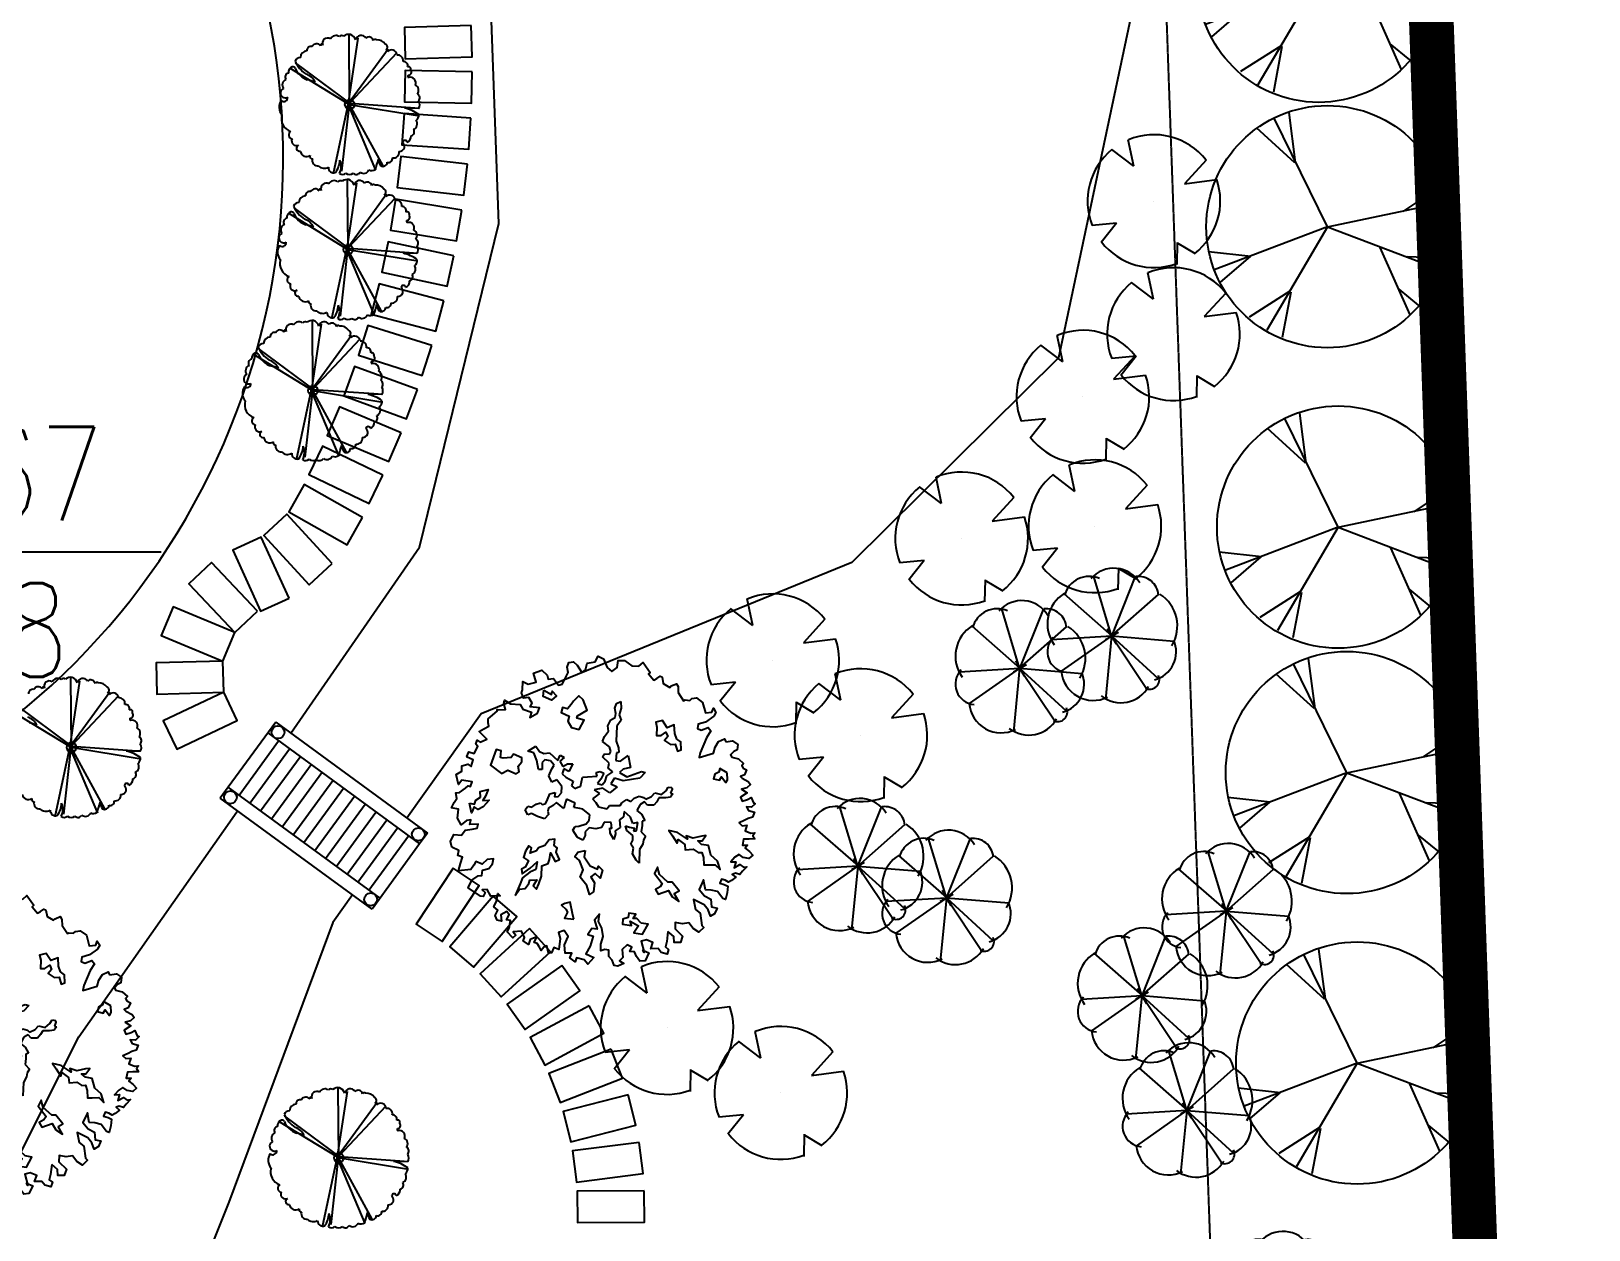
# Model space of a CAD drawing. Header units: millimetres. Extents: x 468001845 to 468595845, y 3387484553 to 3388325553.
# Drawn here: x 468422154 to 468457043, y 3387934492 to 3387961328 of the extents above; entities that cross this region are included whole.
import ezdxf
from ezdxf.enums import TextEntityAlignment as Align

# ---------------------------------------------------------------- set-up
doc = ezdxf.new("R2010")
doc.units = ezdxf.units.MM
doc.linetypes.add('ACAD_ISO04W100', pattern=[30.5, 24, -3, 0.5, -3])
for name, color, linetype in [('F-树13', 114, 'Continuous'), ('F-水体', 150, 'Continuous'), ('N-ROAD', 4, 'Continuous'), ('PUB_DIM', 3, 'Continuous'), ('TREE', 114, 'Continuous'), ('TREE1', 8, 'Continuous'), ('园路', 33, 'Continuous'), ('树', 104, 'Continuous'), ('红线', 1, 'Continuous'), ('绿化', 3, 'Continuous'), ('花灌木', 223, 'Continuous')]:
    doc.layers.add(name, color=color, linetype=linetype)
doc.styles.add('_DIMFONT', font='TXT.shx')

# ---------------------------------------------------------------- blocks, each defined once
blk = doc.blocks.new('A$C73886351')
at = {"layer": 'F-树13'}
for p, q in [((4508, 4511), (3052, 8793)), ((3510, 7412), (3741, 8982)), ((3508, 7441), (2585, 8591)), ((2161, 6001), (1249, 7555)), ((6945, 5646), (8296, 7028)), ((4508, 4511), (737, 6917)), ((2126, 5970), (441, 6351)), ((4508, 4511), (8634, 6359)), ((6947, 5617), (8818, 5795)), ((4508, 4511), (2779, 398)), ((4508, 4511), (5271, 97)), ((3672, 2586), (1118, 1558)), ((2090, 1937), (1470, 1235)), ((3294, 1583), (3196, 223)), ((4986, 1662), (5852, 250))]:
    blk.add_line(p, q, dxfattribs=at)
blk.add_circle((4516, 4516), 4519, dxfattribs=at)
blk = doc.blocks.new('FY1')
at = {"layer": '园路'}
blk.add_lwpolyline([(-350, 750), (-350, -750), (350, -750), (350, 750)], close=True, dxfattribs=at)
blk = doc.blocks.new('A$C7ECF7732')
at = {"layer": '树'}
for p, q in [((1209, 3948), (1219, 4036)), ((1269, 3880), (1209, 3948)), ((1219, 4036), (1327, 3978)), ((1327, 3978), (1415, 3890)), ((2974, 4016), (3012, 4066)), ((3012, 3948), (2974, 4016)), ((3012, 4066), (3042, 4056)), ((3032, 3842), (3012, 3948)), ((3042, 4056), (3090, 3998)), ((3090, 3998), (3120, 4026)), ((3120, 4026), (3150, 3958)), ((3150, 3958), (3120, 3880)), ((1365, 3850), (1269, 3880)), ((1415, 3802), (1365, 3850)), ((1415, 3890), (1513, 3870)), ((1415, 3714), (1415, 3802)), ((1483, 3616), (1415, 3714)), ((1513, 3870), (1571, 3754)), ((1571, 3754), (1795, 3608)), ((2126, 3666), (2331, 3598)), ((2145, 3500), (2126, 3666)), ((2448, 3460), (2496, 3734)), ((2584, 3646), (2476, 3364)), ((2496, 3734), (2544, 3782)), ((2544, 3782), (2584, 3646)), ((2944, 3754), (3032, 3842)), ((2974, 3666), (2944, 3754)), ((2964, 3558), (2974, 3666)), ((3120, 3880), (3062, 3772)), ((3062, 3772), (3100, 3704)), ((3100, 3704), (3130, 3626)), ((1571, 3578), (1483, 3616)), ((1619, 3470), (1571, 3578)), ((1677, 3392), (1619, 3470)), ((1825, 3452), (1677, 3392)), ((1795, 3608), (1921, 3588)), ((1911, 3432), (1825, 3452)), ((1893, 3314), (1941, 3392)), ((1941, 3392), (1911, 3432)), ((1921, 3588), (1999, 3548)), ((1999, 3548), (1980, 3510)), ((1980, 3510), (2097, 3432)), ((2097, 3432), (2145, 3500)), ((2331, 3598), (2292, 3470)), ((2292, 3470), (2311, 3382)), ((2311, 3382), (2448, 3460)), ((2476, 3364), (2360, 3256)), ((2846, 3382), (2856, 3480)), ((2866, 3304), (2846, 3382)), ((2856, 3480), (2916, 3538)), ((2916, 3538), (2964, 3558)), ((3072, 3530), (2994, 3510)), ((2994, 3510), (2994, 3422)), ((2994, 3422), (3062, 3314)), ((3130, 3626), (3072, 3530)), ((1921, 3256), (1893, 3314)), ((2077, 3304), (1921, 3256)), ((2145, 3246), (2077, 3304)), ((2107, 3022), (2126, 3090)), ((2126, 3090), (2185, 3130)), ((2243, 3286), (2145, 3246)), ((2185, 3130), (2253, 3032)), ((2253, 3158), (2243, 3286)), ((2321, 3080), (2253, 3158)), ((2350, 3002), (2321, 3080)), ((2360, 3256), (2418, 3148)), ((2418, 3148), (2516, 3218)), ((2516, 3218), (2544, 3052)), ((2788, 3012), (2838, 3100)), ((2798, 3256), (2866, 3304)), ((2808, 3148), (2798, 3256)), ((2838, 3100), (2808, 3148)), ((3110, 3158), (2964, 3110)), ((2964, 3110), (3042, 3052)), ((3062, 3314), (3160, 3354)), ((3228, 3140), (3110, 3158)), ((3160, 3354), (3286, 3354)), ((3256, 3226), (3228, 3140)), ((3374, 3130), (3256, 3226)), ((3256, 3052), (3316, 3120)), ((3286, 3354), (3276, 3304)), ((3276, 3304), (3344, 3266)), ((3316, 3120), (3354, 3080)), ((3344, 3266), (3432, 3198)), ((3354, 3080), (3374, 3130)), ((3432, 3198), (3540, 3226)), ((3540, 3226), (3578, 3158)), ((3578, 3158), (3636, 3110)), ((3636, 3110), (3696, 3012)), ((2058, 2768), (2097, 2846)), ((2097, 2846), (2175, 3002)), ((2175, 3002), (2107, 3022)), ((2253, 3032), (2292, 2944)), ((2292, 2944), (2350, 3002)), ((2408, 2984), (2360, 2836)), ((2360, 2836), (2467, 2886)), ((2544, 3052), (2408, 2984)), ((2467, 2886), (2476, 2788)), ((2662, 2750), (2768, 2866)), ((2740, 2934), (2788, 3012)), ((2768, 2866), (2740, 2934)), ((3022, 2808), (2954, 2700)), ((3120, 2768), (3022, 2808)), ((3042, 3052), (3052, 2964)), ((3052, 2964), (3178, 2906)), ((3178, 2906), (3188, 2798)), ((3188, 2798), (3238, 2778)), ((3198, 3002), (3256, 3052)), ((3286, 2984), (3198, 3002)), ((3412, 3032), (3286, 2984)), ((3490, 2992), (3412, 3032)), ((3530, 2924), (3490, 2992)), ((3618, 2934), (3530, 2924)), ((3696, 2866), (3618, 2934)), ((3696, 3012), (3900, 2886)), ((3832, 2866), (3696, 2866)), ((3900, 2886), (3832, 2866)), ((1385, 2466), (1581, 2524)), ((1521, 2612), (1591, 2652)), ((1581, 2524), (1521, 2612)), ((1591, 2652), (1609, 2554)), ((1609, 2554), (1717, 2554)), ((1717, 2652), (1765, 2730)), ((1717, 2554), (1717, 2652)), ((1765, 2730), (1853, 2602)), ((1853, 2602), (1765, 2544)), ((1765, 2544), (1825, 2476)), ((1911, 2506), (2039, 2584)), ((2039, 2584), (2097, 2514)), ((2185, 2652), (2058, 2768)), ((2097, 2514), (2165, 2544)), ((2165, 2544), (2175, 2602)), ((2175, 2602), (2185, 2652)), ((2476, 2788), (2486, 2730)), ((2486, 2730), (2574, 2750)), ((2710, 2544), (2564, 2486)), ((2574, 2750), (2662, 2750)), ((2788, 2486), (2710, 2544)), ((2954, 2700), (3012, 2612)), ((3012, 2612), (2984, 2514)), ((3090, 2740), (3120, 2768)), ((3178, 2700), (3090, 2740)), ((3306, 2700), (3178, 2700)), ((3238, 2778), (3306, 2700)), ((1161, 2310), (1279, 2320)), ((1171, 2144), (1161, 2310)), ((1279, 2320), (1347, 2368)), ((1347, 2368), (1385, 2466)), ((1521, 2408), (1453, 2330)), ((1453, 2330), (1473, 2262)), ((1473, 2262), (1581, 2202)), ((1619, 2428), (1521, 2408)), ((1659, 2358), (1619, 2428)), ((1737, 2252), (1659, 2358)), ((1863, 2242), (1737, 2252)), ((1825, 2476), (1911, 2506)), ((1873, 2340), (1863, 2242)), ((2019, 2358), (1873, 2340)), ((2117, 2300), (2019, 2358)), ((2145, 2212), (2117, 2300)), ((2399, 2418), (2262, 2320)), ((2262, 2320), (2311, 2262)), ((2311, 2262), (2379, 2194)), ((2457, 2358), (2399, 2418)), ((2526, 2446), (2457, 2358)), ((2564, 2486), (2526, 2446)), ((2760, 2212), (2788, 2272)), ((2818, 2408), (2788, 2486)), ((2788, 2272), (2818, 2408)), ((2984, 2514), (2906, 2418)), ((2906, 2418), (2934, 2320)), ((2934, 2320), (2994, 2290)), ((2994, 2290), (3042, 2212)), ((1249, 2222), (1171, 2144)), ((1395, 2202), (1249, 2222)), ((1551, 2144), (1395, 2202)), ((1581, 2202), (1551, 2144)), ((2029, 2106), (2058, 2202)), ((2097, 2018), (2029, 2106)), ((2058, 2202), (2117, 2154)), ((2145, 1950), (2097, 2018)), ((2117, 2154), (2145, 2212)), ((2379, 2194), (2223, 2134)), ((2223, 2134), (2243, 2056)), ((2243, 2056), (2243, 1960)), ((2243, 1960), (2282, 1920)), ((2798, 2144), (2760, 2212)), ((2954, 2154), (2798, 2144)), ((3042, 2212), (2954, 2154)), ((2029, 1656), (2077, 1706)), ((2067, 1804), (2087, 1882)), ((2077, 1706), (2067, 1804)), ((2087, 1882), (2126, 1890)), ((2126, 1890), (2145, 1950)), ((2272, 1716), (2175, 1648)), ((2370, 1804), (2272, 1716)), ((2282, 1920), (2340, 1900)), ((2340, 1900), (2370, 1804)), ((2058, 1578), (2029, 1656)), ((2165, 1578), (2058, 1578)), ((2175, 1648), (2165, 1578))]:
    blk.add_line(p, q, dxfattribs=at)
for points in [[(5226, 2728), (5370, 2621), (5440, 2553), (5508, 2581), (5567, 2514), (5488, 2437), (5401, 2426), (5341, 2310), (5262, 2398), (5166, 2319), (5138, 2223), (5341, 2172), (5293, 2172), (5389, 2242), (5477, 2115), (5440, 2028), (5333, 2017), (5245, 2028), (5195, 1957), (5147, 2028), (5068, 1977), (5099, 1853), (5226, 1793), (5254, 1714), (5333, 1754), (5322, 1638), (5274, 1587), (5175, 1607), (5087, 1587), (4991, 1638), (4943, 1587), (4932, 1511), (4825, 1567), (4729, 1675), (4582, 1726), (4455, 1734), (4348, 1813), (4396, 1686), (4562, 1647), (4503, 1567), (4562, 1452), (4630, 1519), (4765, 1384), (4844, 1248), (4972, 1344), (5020, 1189), (4924, 1169), (4825, 1070), (4873, 1014), (4765, 963), (4709, 1034), (4650, 935), (4514, 994), (4415, 1130), (4288, 1121), (4269, 1014), (4376, 983), (4534, 867), (4463, 808), (4523, 720), (4503, 672), (4376, 712), (4367, 652), (4396, 585), (4328, 585), (4249, 585), (4212, 545), (4144, 633), (4125, 506), (4192, 438), (4085, 390), (4046, 438), (3919, 449), (3859, 311), (3930, 322), (3947, 251), (3803, 215), (3763, 282), (3656, 370), (3608, 311), (3557, 398), (3481, 390), (3481, 271), (3588, 223), (3529, 164), (3441, 175), (3382, 263), (3295, 234), (3227, 322), (3120, 410), (3179, 429), (3100, 282), (2964, 282), (2925, 203), (2993, 223), (3041, 155), (3012, 116), (2769, 0), (2682, 127), (2671, 263), (2702, 322), (2623, 378), (2651, 497), (2614, 593), (2544, 652), (2496, 545), (2524, 429), (2428, 350), (2467, 291), (2507, 203), (2417, 0), (2321, 96), (2242, 184), (2174, 127), (2106, 184), (1990, 107), (1891, 136), (1812, 251), (1891, 359), (1844, 466), (1891, 585), (1920, 672), (1863, 720), (1796, 585), (1736, 644), (1705, 573), (1725, 449), (1589, 449), (1454, 545), (1375, 449), (1316, 537), (1279, 613), (1180, 652), (1208, 712), (1191, 839), (1180, 907), (1208, 935), (1152, 1003), (1033, 856), (1073, 768), (898, 819), (898, 935), (810, 983), (838, 1090), (906, 1121), (819, 1209), (723, 1141), (711, 1141), (655, 1217), (731, 1285), (655, 1404), (596, 1392), (548, 1452), (604, 1480), (615, 1607), (429, 1559), (429, 1655), (429, 1754), (373, 1774), (313, 1813), (302, 1861), (274, 2017), (246, 2036), (265, 2056), (322, 2163), (215, 2192), (167, 2231), (274, 2290), (373, 2437), (469, 2437), (596, 2545), (663, 2474), (663, 2632), (596, 2708), (497, 2573), (460, 2632), (342, 2632), (302, 2545), (206, 2562), (167, 2601), (40, 2680), (127, 2740), (167, 2884), (0, 2923), (31, 3078), (158, 3118), (226, 3098), (265, 3186), (409, 3206), (429, 3273), (390, 3333), (302, 3468), (206, 3499), (147, 3567), (178, 3646), (265, 3674), (421, 3683), (409, 3762), (322, 3850), (373, 3985), (313, 4084), (401, 4143), (567, 4123), (675, 4160), (655, 4279), (556, 4355), (615, 4454), (762, 4522), (830, 4629), (810, 4728), (1025, 4748), (1033, 4708), (1180, 4736), (1180, 4796), (1172, 4872), (1200, 4892), (1208, 4892), (1316, 4855), (1434, 4923), (1423, 4959), (1434, 5058), (1493, 5058), (1589, 5010), (1764, 5019), (1764, 5050), (1812, 5118), (1804, 5166), (1832, 5245), (1959, 5301), (2146, 5253), (2194, 5360), (2146, 5420), (2233, 5420), (2273, 5352), (2292, 5174), (2261, 5039), (2321, 4991), (2380, 5030), (2400, 5166), (2476, 5174), (2544, 5050), (2721, 4815), (2789, 4756), (2846, 5019), (2769, 5098), (2710, 5205), (2721, 5321), (2778, 5312)], [(2778, 5312), (2826, 5428), (2925, 5476), (3004, 5420), (3004, 5352), (3024, 5273), (3072, 5273), (3159, 5360), (3275, 5400), (3295, 5352), (3343, 5352), (3402, 5389), (3461, 5312), (3450, 5233), (3489, 5245), (3597, 5312), (3664, 5321), (3684, 5233), (3656, 5137), (3763, 5194), (3772, 5050), (3851, 5039), (3871, 5137), (3871, 5214), (3978, 5205), (4006, 5225), (4026, 5137), (3978, 5058), (4054, 5058), (4133, 5137), (4192, 5058), (4173, 4979), (4173, 4903), (4161, 4804), (4232, 4824), (4269, 4903), (4339, 4824), (4427, 4892), (4455, 4959), (4483, 4903), (4551, 4903), (4503, 4815), (4455, 4728), (4542, 4657), (4582, 4736), (4610, 4669), (4698, 4708), (4785, 4728), (4805, 4640), (4737, 4561), (4658, 4522), (4658, 4434), (4698, 4327), (4737, 4406), (4816, 4327), (4816, 4445), (4892, 4474), (4912, 4533), (4943, 4426), (4972, 4355), (4912, 4299), (4904, 4239), (4980, 4267), (4991, 4171), (4991, 4112), (4932, 4073), (4884, 4025), (4932, 3965), (4991, 4025), (5051, 4064), (5147, 3996), (5234, 3909), (5195, 3878), (5039, 3858), (4960, 3770), (4904, 3683), (4737, 3742), (4844, 3587), (4991, 3615), (5099, 3683), (5226, 3626), (5293, 3703), (5361, 3615), (5361, 3528), (5245, 3547), (5127, 3528), (4952, 3412), (5127, 3352), (5226, 3392), (5429, 3313), (5477, 3324), (5508, 3206), (5401, 3149), (5274, 3129), (5234, 3022), (5147, 2923), (5245, 2864), (5429, 2915), (5508, 2827), (5449, 2728), (5353, 2776), (5226, 2728)]]:
    blk.add_lwpolyline(points, dxfattribs=at)
for points in [[(3276, 5060), (3140, 4982), (3188, 4934), (3188, 4856), (3246, 4796), (3324, 4874), (3286, 4934), (3412, 4952), (3384, 5002)], [(2301, 4572), (2194, 4592), (2058, 4660), (2039, 4524), (1883, 4514), (1853, 4396), (1941, 4368), (2067, 4290), (2107, 4358), (2097, 4466), (2185, 4456), (2214, 4368), (2331, 4426), (2370, 4504), (2496, 4474), (2506, 4544), (2379, 4612)], [(4416, 4076), (4242, 4124), (4164, 4026), (4076, 3998), (4114, 4066), (4066, 4172), (4036, 4104), (3988, 3948), (3890, 3860), (3958, 3850), (3764, 3754), (3656, 3636), (3774, 3646), (3930, 3656), (3880, 3704), (4018, 3764), (4104, 3724), (4164, 3850), (4260, 3900), (4290, 3958), (4387, 3938), (4504, 3880), (4543, 3948), (4601, 4056), (4719, 4094), (4563, 4124)], [(1186, 3034), (1284, 3134), (1186, 3296), (1088, 3198), (1057, 3232), (1057, 3428), (859, 3459), (761, 3428), (795, 3296), (828, 3232), (859, 3134), (795, 3067), (859, 3003), (990, 3100), (1057, 3034)], [(361, 2934), (497, 3012), (449, 3052), (557, 3080), (585, 2964), (449, 2866)], [(4687, 3165), (4687, 3263), (4491, 3232), (4457, 3165), (4262, 3100), (4130, 3134), (4197, 3034), (4424, 3067), (4457, 3003), (4457, 2905), (4555, 2905), (4589, 3100), (4720, 3100), (4851, 3165)], [(3228, 2154), (3316, 2086), (3510, 2096), (3628, 2184), (3588, 2222), (3686, 2252), (3792, 2144), (3676, 2106), (3686, 2008), (3812, 2018), (3948, 1920), (3948, 1832), (3784, 1872), (3598, 1842), (3510, 1950), (3334, 1978), (3228, 1940), (3188, 2028)], [(4855, 2388), (4747, 2358), (4709, 2300), (4669, 2378), (4592, 2280), (4650, 2232), (4631, 2134), (4709, 2086), (4807, 2212), (4729, 2232), (4875, 2320), (4943, 2184), (5041, 2310), (4933, 2486)], [(1284, 1955), (1220, 1988), (1088, 1890), (1122, 1825), (1057, 1694), (1024, 1661), (926, 1727), (859, 1661), (1057, 1432), (1284, 1530), (1284, 1661), (1416, 1759), (1416, 1825), (1318, 1857)], [(3306, 662), (3246, 790), (3286, 886), (3238, 984), (3198, 1032), (3256, 1140), (3316, 1032), (3394, 1052), (3334, 1140), (3238, 1248), (3082, 1344), (3100, 1462), (3052, 1520), (2954, 1598), (3130, 1588), (3140, 1676), (2994, 1686), (2934, 1744), (2876, 1716), (2778, 1784), (2740, 1686), (2788, 1570), (2768, 1452), (2798, 1394), (2778, 1276), (2710, 1344), (2652, 1316), (2710, 1218), (2788, 1130), (2886, 1180), (2954, 1072), (2954, 994), (3032, 964), (3012, 1140), (2974, 1306), (3082, 1218), (3072, 1102), (3100, 936), (3168, 848)], [(4197, 1367), (4097, 1400), (3901, 1465), (3870, 1367), (3870, 1300), (3968, 1334), (4032, 1334), (4097, 1236)], [(1463, 770), (1521, 838), (1473, 896), (1463, 994), (1375, 1042), (1415, 1180), (1493, 1082), (1541, 1004), (1591, 1102), (1639, 954), (1639, 848), (1561, 808), (1629, 720)]]:
    blk.add_lwpolyline(points, close=True, dxfattribs=at)
blk = doc.blocks.new('香樟')
at = {"layer": '绿化'}
blk.add_blockref('A$C7ECF7732', (-2357, -2966), dxfattribs=at)
blk = doc.blocks.new('A$C7A7F17D7')
at = {"layer": '树'}
for p, q in [((1064, 2275), (959, 2872)), ((1064, 2275), (580, 2669)), ((2684, 2357), (2182, 1846)), ((2182, 1846), (2905, 1914)), ((1483, 1480), (1483, 1480)), ((1483, 1480), (1483, 1480)), ((629, 1019), (80, 984)), ((629, 1019), (268, 599)), ((1974, 535), (1948, 42)), ((1970, 527), (2362, 274))]:
    blk.add_line(p, q, dxfattribs=at)
for start, end in [(36.13, 110.6248), (127.1476, 199.4587), (306.0239, 16.955), (215.8357, 288.3017)]:
    blk.add_arc((1483, 1480), 1487, start, end, dxfattribs=at)
blk = doc.blocks.new('02PTRX08')
at = {"color": 0, "linetype": 'ByBlock'}
for p, q in [((-0.068, 0), (0.071, 0)), ((0, -0.054), (0, 0.06))]:
    blk.add_line(p, q, dxfattribs=at)
for centre, radius, start, end in [((-0.162, 0.331), 0.158, 65.3025, 157.5634), ((0.04, 0.226), 0.295, 28.7671, 117.9187), ((-0.244, 0.158), 0.236, 91.3656, 199.1524), ((0.243, 0.179), 0.226, 345.1795, 83.8154), ((-0.319, -0.02), 0.196, 126.0245, 226.27), ((0.443, 0.09), 0.0738, 301.8636, 87.2126), ((0.27, -0.071), 0.249, 292.6104, 30.5076), ((-0.192, -0.146), 0.278, 181.8243, 276.2171), ((0.148, -0.25), 0.249, 244.9776, 356.9744), ((-0.061, -0.356), 0.16, 196.7004, 325.2047)]:
    blk.add_arc(centre, radius, start, end, dxfattribs=at)
blk = doc.blocks.new('A$C62FD21C1')
at = {"layer": '绿化'}
blk.add_line((1458, 1507), (1444, 1498), dxfattribs=at)
at = {"layer": '花灌木'}
for p, q in [((1452, 1502), (1097, 2846)), ((1454, 1498), (2029, 2799)), ((412, 2489), (1458, 1507)), ((1452, 1502), (2535, 2395)), ((1454, 1498), (92, 1467)), ((1444, 1498), (296, 752)), ((1452, 1502), (1260, 84)), ((1452, 1502), (2208, 277)), ((1452, 1502), (2845, 1339)), ((1452, 1502), (2458, 514))]:
    blk.add_line(p, q, dxfattribs=at)
at = {"layer": '绿化', "xscale": 2880, "yscale": 2880, "zscale": 2880, "rotation": 297.5864838025413}
blk.add_blockref('02PTRX08', (1452, 1502), dxfattribs=at)
blk = doc.blocks.new('_DIMZB1')
blk.add_line((0, 0), (3000, 0))
at = {"style": '_DIMFONT', "width": 0.8}
for tag, p in [('X=', (1500, 250)), ('Y=', (1500, -250))]:
    blk.add_attdef(tag, text='', height=300, dxfattribs=at).set_placement(p, align=Align.MIDDLE)

msp = doc.modelspace()

# ---------------------------------------------------------------- linework, layer by layer
at = {"layer": 'F-水体'}
for points in [[(468388596.8, 3388041106.9), (468387863.8, 3388031304.7), (468389513, 3388023775.4), (468391162.2, 3388016246.1), (468397539.9, 3388011644.6), (468408719.9, 3388007904.1), (468419826.2, 3388006230.5), (468428321.6, 3388000324.8), (468431276.2, 3387994911.5), (468434279.9, 3387988120.2), (468439919, 3387984872.1), (468443464.9, 3387982239.2), (468446566.9, 3387972692.1), (468446935.2, 3387962357.8), (468445161.2, 3387954016.7), (468440535.3, 3387949435.9), (468432230.2, 3387946047.3), (468430571.5, 3387943710.5)], [(468427973.4, 3387945609.1), (468430850.5, 3387949777.9), (468432626.7, 3387957019.1), (468432332.1, 3387965286.5), (468430698.1, 3387972359.6), (468427483, 3387975724.1), (468424945.6, 3387978819.8), (468423370.1, 3387984282.3), (468422410.4, 3387991836.2), (468420193.7, 3387998368.5), (468417860.2, 3388001073.7), (468414482.8, 3388002566.9)], [(468385111, 3387887138), (468385334.1, 3387894125.1), (468391808.9, 3387896746.8), (468398119.1, 3387898533.6), (468405704.1, 3387898803.9), (468411836.3, 3387901091.9), (468415522.4, 3387908258.3), (468417551, 3387915092.1), (468416616, 3387921957.1), (468416697.4, 3387925331.4), (468420360.3, 3387933127.8), (468423219.4, 3387938814.1), (468426706.1, 3387943772.8), (468426777.5, 3387943876.3)], [(468429353.1, 3387941994.1), (468428914.5, 3387941376.1), (468426584.6, 3387935111.6), (468423339.5, 3387927025.5), (468425086.9, 3387916740.4), (468428902.9, 3387906529), (468430367, 3387900198.8), (468429751.3, 3387892707), (468429735.3, 3387892203.5)]]:
    msp.add_lwpolyline(points, dxfattribs=at)
at = {"layer": 'N-ROAD'}
msp.add_arc((468411797.4, 3387958479.3), 16000, 259.44315, 70.01686, dxfattribs=at)
at = {"layer": 'TREE'}
for centre in [(468429289.9, 3387959687.6), (468429255.7, 3387956439.9), (468428466.9, 3387953281.3), (468423057.3, 3387945293.4), (468429046, 3387936106.3)]:
    msp.add_circle(centre, 107, dxfattribs=at)
for centre, radius, start, end in [((468428423.9, 3387960893), 94.4, 73.61953, 184.68474), ((468428548.1, 3387960937.8), 107.8, 33.7825, 154.88228), ((468428659.9, 3387961011.9), 26.3, 359.44393, 212.43381), ((468428796.8, 3387961055.7), 119, 59.80039, 201.74446), ((468428977.9, 3387961091.1), 138.7, 55.0829, 150.90338), ((468429114.3, 3387961148.2), 80.4, 56.89402, 135.13108), ((468429273.6, 3387961074.9), 182, 80.22768, 129.38995), ((468429227.2, 3387961061.6), 207.6, 19.50531, 68.11301), ((468429544, 3387961107), 123.6, 31.50808, 168.84158), ((468429718.4, 3387961096.6), 101.9, 11.55309, 132.6156), ((468429856.9, 3387961103.3), 41.1, 42.21829, 160.44419), ((468429909.4, 3387960920.6), 211.4, 33.41811, 95.97501), ((468430063.5, 3387960969.5), 71.2, 299.40379, 71.71115), ((468428192.2, 3387960600.6), 140.5, 93.16568, 155.33388), ((468428669.2, 3387960920.3), 658.7, 203.35097, 237.06459), ((468428336, 3387960733.8), 151.7, 92.32191, 177.31098), ((468430112.9, 3387960886.1), 25.8, 327.94622, 123.93153), ((468430221.6, 3387960780), 126.9, 8.31668, 133.22817), ((468430360.4, 3387960665.7), 128.5, 351.95081, 97.68207), ((468430495.3, 3387960553.6), 94.4, 343.61953, 94.68474), ((468427907.6, 3387960125.6), 128.5, 111.95082, 217.68207), ((468427937.2, 3387960298.5), 94.4, 103.61953, 214.68476), ((468428053.8, 3387960402.5), 139.3, 111.3625, 185.02277), ((468428011.4, 3387960467.4), 65.4, 26.1337, 97.32339), ((468428496.9, 3387960674.7), 462.7, 202.69883, 250.10644), ((468428193.8, 3387960030.3), 357, 25.6652, 70.81073), ((468428096.2, 3387959145.6), 1120.8, 68.02381, 77.46206), ((468430608.7, 3387960481.5), 50.9, 332.8561, 116.56857), ((468430623.2, 3387960320.1), 30.3, 139.62418, 252.25357), ((468430600.8, 3387960410.9), 71.2, 269.4038, 41.71115), ((468430643, 3387960167.8), 126.9, 338.31668, 103.22816), ((468427849.1, 3387959945.7), 110.2, 113.08615, 298.13781), ((468430693.4, 3387959999.6), 138.7, 325.0829, 60.90338), ((468430757, 3387959833.3), 100.4, 318.31768, 59.98661), ((468430807.2, 3387959920.2), 0.00000000705, 53.63267, 235.93357), ((468430807.2, 3387959920.2), 0, 211.32646, 75.93887), ((468427967.9, 3387959627.8), 260.7, 145.45739, 221.49982), ((468427810.9, 3387959845.1), 90.3, 230.26678, 2.13129), ((468430647, 3387957282.4), 2324.1, 85.56525, 93.17049), ((468430350.4, 3387958807.8), 812.8, 53.23206, 78.06994), ((468430696.3, 3387959680.9), 160.4, 327.68235, 32.25621), ((468428057.1, 3387959367.3), 297.7, 162.86633, 252.15751), ((468430672.2, 3387959249.6), 128.5, 291.95082, 37.68207), ((468430670.9, 3387959452.2), 166.1, 311.24385, 2.27945), ((468428011.9, 3387959006.8), 89.8, 120.83049, 261.01888), ((468428097.2, 3387958872.9), 109.2, 155.49852, 295.13895), ((468430525.8, 3387958828.5), 53, 15.87849, 164.29916), ((468430526.1, 3387958972.7), 139.3, 291.3625, 5.02277), ((468430642.6, 3387959076.7), 94.4, 283.61953, 34.68476), ((468430664.8, 3387958984.9), 0, 75.93887, 114.10663), ((468430720.2, 3387959130.4), 0.0000000167, 37.27906, 216.37951), ((468428165.8, 3387958708.8), 68.9, 108.76632, 285.74959), ((468428324.8, 3387958659.8), 141.3, 187.05471, 302.93377), ((468428452.8, 3387958524.3), 53.9, 161.79269, 269.77787), ((468430268, 3387958617.1), 128.5, 261.95082, 7.68207), ((468430387.6, 3387958774.6), 140.5, 273.16568, 335.33388), ((468430359.8, 3387958736.2), 156.8, 352.60016, 42.86726), ((468430474.7, 3387958842.8), 0, 75.93887, 189.79561), ((468428574.7, 3387958438.3), 126.3, 165.28364, 275.68903), ((468428719.7, 3387958442), 185.1, 224.29225, 300.78766), ((468428933.2, 3387958275.4), 118.9, 176.38914, 288.70159), ((468428574.3, 3387958459.1), 495.4, 323.264, 357.94597), ((468428742.6, 3387958299.8), 356.1, 333.4504, 23.4249), ((468429125.4, 3387958229.6), 109.8, 234.16723, 314.15941), ((468429288.9, 3387958259.6), 139.3, 231.36248, 305.02277), ((468429435.6, 3387958220.5), 100.4, 228.31768, 329.98659), ((468429601.7, 3387958271.5), 128.5, 231.95084, 337.68205), ((468429784, 3387958348.1), 140.5, 243.16567, 305.33387), ((468426122.6, 3387959467.7), 3941, 341.74865, 345.16336), ((468430219.5, 3387958475.4), 287.8, 183.34344, 214.4119), ((468430031.8, 3387958396.7), 97.6, 239.39748, 356.98778), ((468430155.9, 3387958482.2), 94.4, 253.61953, 4.68474), ((468430250, 3387958489.9), 0.0000000284, 5.44132, 185.07883), ((468428513.9, 3387957690.2), 107.8, 33.7825, 154.88228), ((468428762.6, 3387957808.1), 119, 59.80039, 201.74446), ((468428943.7, 3387957843.5), 138.7, 55.0829, 150.90338), ((468429080, 3387957900.6), 80.4, 56.89402, 135.13108), ((468429239.4, 3387957827.2), 182, 80.22768, 129.38995), ((468429192.9, 3387957814), 207.6, 19.50531, 68.11301), ((468429509.8, 3387957859.4), 123.6, 31.50808, 168.84158), ((468429684.1, 3387957848.9), 101.9, 11.55309, 132.6156), ((468429822.7, 3387957855.6), 41.1, 42.21829, 160.44419), ((468429875.2, 3387957672.9), 211.4, 33.41811, 95.97501), ((468428158, 3387957352.9), 140.5, 93.16568, 155.33388), ((468428301.7, 3387957486.1), 151.7, 92.32191, 177.31098), ((468428389.7, 3387957645.4), 94.4, 73.61953, 184.68474), ((468428625.7, 3387957764.2), 26.3, 359.44393, 212.43381), ((468430029.3, 3387957721.8), 71.2, 299.40379, 71.71115), ((468430078.6, 3387957638.4), 25.8, 327.94622, 123.93153), ((468430187.4, 3387957532.3), 126.9, 8.31668, 133.22817), ((468430326.2, 3387957418), 128.5, 351.95081, 97.68207), ((468427903, 3387957050.9), 94.4, 103.61953, 214.68476), ((468428019.6, 3387957154.8), 139.3, 111.3625, 185.02277), ((468427977.1, 3387957219.7), 65.4, 26.1337, 97.32339), ((468428635, 3387957672.6), 658.7, 203.35097, 237.06459), ((468428462.7, 3387957427.1), 462.7, 202.69883, 250.10644), ((468428159.5, 3387956782.6), 357, 25.6652, 70.81073), ((468430461.1, 3387957305.9), 94.4, 343.61953, 94.68474), ((468430574.5, 3387957233.8), 50.9, 332.8561, 116.56857), ((468430566.6, 3387957163.2), 71.2, 269.4038, 41.71115), ((468427814.9, 3387956698), 110.2, 113.08615, 298.13781), ((468427873.4, 3387956877.9), 128.5, 111.95082, 217.68207), ((468428062, 3387955897.9), 1120.8, 68.02381, 77.46206), ((468430588.9, 3387957072.5), 30.3, 139.62418, 252.25357), ((468430608.8, 3387956920.1), 126.9, 338.31668, 103.22816), ((468430659.2, 3387956752), 138.7, 325.0829, 60.90338), ((468427933.7, 3387956380.1), 260.7, 145.45739, 221.49982), ((468427776.6, 3387956597.4), 90.3, 230.26678, 2.13129), ((468430722.8, 3387956585.6), 100.4, 318.31768, 59.98661), ((468430773, 3387956672.5), 0.00000000705, 53.63267, 235.93357), ((468430773, 3387956672.5), 0, 211.32646, 75.93887), ((468430662.1, 3387956433.2), 160.4, 327.68235, 32.25621), ((468428022.9, 3387956119.6), 297.7, 162.86633, 252.15751), ((468430612.8, 3387954034.8), 2324.1, 85.56525, 93.17049), ((468430316.2, 3387955560.1), 812.8, 53.23206, 78.06994), ((468430638, 3387956001.9), 128.5, 291.95082, 37.68207), ((468430636.7, 3387956204.6), 166.1, 311.24385, 2.27945), ((468427977.7, 3387955759.1), 89.8, 120.83049, 261.01888), ((468430491.8, 3387955725.1), 139.3, 291.3625, 5.02277), ((468430608.4, 3387955829), 94.4, 283.61953, 34.68476), ((468430630.6, 3387955737.3), 0, 75.93887, 114.10663), ((468430686, 3387955882.7), 0.0000000167, 37.27906, 216.37951), ((468428063, 3387955625.2), 109.2, 155.49852, 295.13895), ((468428131.5, 3387955461.1), 68.9, 108.76632, 285.74959), ((468428290.5, 3387955412.1), 141.3, 187.05471, 302.93377), ((468430233.8, 3387955369.5), 128.5, 261.95082, 7.68207), ((468430353.4, 3387955527), 140.5, 273.16568, 335.33388), ((468430491.6, 3387955580.8), 53, 15.87849, 164.29916), ((468430325.6, 3387955488.5), 156.8, 352.60016, 42.86726), ((468430440.5, 3387955595.2), 0, 75.93887, 189.79561), ((468428418.6, 3387955276.6), 53.9, 161.79269, 269.77787), ((468428540.5, 3387955190.7), 126.3, 165.28364, 275.68903), ((468428685.5, 3387955194.3), 185.1, 224.29225, 300.78766), ((468428899, 3387955027.8), 118.9, 176.38914, 288.70159), ((468428540.1, 3387955211.4), 495.4, 323.264, 357.94597), ((468428708.4, 3387955052.1), 356.1, 333.4504, 23.4249), ((468426088.3, 3387956220.1), 3941, 341.74865, 345.16336), ((468430185.3, 3387955227.7), 287.8, 183.34344, 214.4119), ((468429997.6, 3387955149.1), 97.6, 239.39748, 356.98778), ((468430121.7, 3387955234.5), 94.4, 253.61953, 4.68474), ((468430215.8, 3387955242.2), 0.0000000284, 5.44132, 185.07883), ((468427973.8, 3387954649.4), 119, 59.80039, 201.74446), ((468428154.9, 3387954684.8), 138.7, 55.0829, 150.90338), ((468428291.3, 3387954741.9), 80.4, 56.89402, 135.13108), ((468428450.7, 3387954668.6), 182, 80.22768, 129.38995), ((468428404.2, 3387954655.3), 207.6, 19.50531, 68.11301), ((468428721.1, 3387954700.7), 123.6, 31.50808, 168.84158), ((468428895.4, 3387954690.3), 101.9, 11.55309, 132.6156), ((468429034, 3387954697), 41.1, 42.21829, 160.44419), ((468429091.2, 3387954981.9), 109.8, 234.16723, 314.15941), ((468429086.4, 3387954514.3), 211.4, 33.41811, 95.97501), ((468429254.7, 3387955012), 139.3, 231.36248, 305.02277), ((468429401.4, 3387954972.8), 100.4, 228.31768, 329.98659), ((468429567.5, 3387955023.8), 128.5, 231.95084, 337.68205), ((468429749.8, 3387955100.4), 140.5, 243.16567, 305.33387), ((468427369.3, 3387954194.3), 140.5, 93.16568, 155.33388), ((468427513, 3387954327.5), 151.7, 92.32191, 177.31098), ((468427600.9, 3387954486.7), 94.4, 73.61953, 184.68474), ((468427725.2, 3387954531.5), 107.8, 33.7825, 154.88228), ((468427837, 3387954605.6), 26.3, 359.44393, 212.43381), ((468429240.6, 3387954563.2), 71.2, 299.40379, 71.71115), ((468429289.9, 3387954479.8), 25.8, 327.94622, 123.93153), ((468429398.6, 3387954373.7), 126.9, 8.31668, 133.22817), ((468429537.4, 3387954259.4), 128.5, 351.95081, 97.68207), ((468427114.2, 3387953892.2), 94.4, 103.61953, 214.68476), ((468427230.8, 3387953996.2), 139.3, 111.3625, 185.02277), ((468427188.4, 3387954061.1), 65.4, 26.1337, 97.32339), ((468427846.2, 3387954514), 658.7, 203.35097, 237.06459), ((468427674, 3387954268.4), 462.7, 202.69883, 250.10644), ((468427370.8, 3387953624), 357, 25.6652, 70.81073), ((468429672.4, 3387954147.3), 94.4, 343.61953, 94.68474), ((468429785.7, 3387954075.2), 50.9, 332.8561, 116.56857), ((468429777.9, 3387954004.6), 71.2, 269.4038, 41.71115), ((468427026.2, 3387953539.4), 110.2, 113.08615, 298.13781), ((468427084.7, 3387953719.3), 128.5, 111.95082, 217.68207), ((468427273.2, 3387952739.3), 1120.8, 68.02381, 77.46206), ((468429800.2, 3387953913.9), 30.3, 139.62418, 252.25357), ((468429820, 3387953761.5), 126.9, 338.31668, 103.22816), ((468429870.5, 3387953593.3), 138.7, 325.0829, 60.90338), ((468427144.9, 3387953221.5), 260.7, 145.45739, 221.49982), ((468426987.9, 3387953438.8), 90.3, 230.26678, 2.13129), ((468429934, 3387953427), 100.4, 318.31768, 59.98661), ((468429984.2, 3387953513.9), 0.00000000705, 53.63267, 235.93357), ((468429984.2, 3387953513.9), 0, 211.32646, 75.93887), ((468429873.3, 3387953274.6), 160.4, 327.68235, 32.25621), ((468427234.1, 3387952961), 297.7, 162.86633, 252.15751), ((468429824, 3387950876.2), 2324.1, 85.56525, 93.17049), ((468429527.5, 3387952401.5), 812.8, 53.23206, 78.06994), ((468429849.2, 3387952843.3), 128.5, 291.95082, 37.68207), ((468429848, 3387953046), 166.1, 311.24385, 2.27945), ((468427188.9, 3387952600.5), 89.8, 120.83049, 261.01888), ((468429703.1, 3387952566.4), 139.3, 291.3625, 5.02277), ((468429819.6, 3387952670.4), 94.4, 283.61953, 34.68476), ((468429841.9, 3387952578.6), 0, 75.93887, 114.10663), ((468429897.3, 3387952724.1), 0.0000000167, 37.27906, 216.37951), ((468427274.2, 3387952466.6), 109.2, 155.49852, 295.13895), ((468427342.8, 3387952302.5), 68.9, 108.76632, 285.74959), ((468427501.8, 3387952253.5), 141.3, 187.05471, 302.93377), ((468429445, 3387952210.8), 128.5, 261.95082, 7.68207), ((468429564.6, 3387952368.3), 140.5, 273.16568, 335.33388), ((468429702.8, 3387952422.2), 53, 15.87849, 164.29916), ((468429536.9, 3387952329.9), 156.8, 352.60016, 42.86726), ((468429651.8, 3387952436.5), 0, 75.93887, 189.79561), ((468427629.8, 3387952118), 53.9, 161.79269, 269.77787), ((468427751.7, 3387952032.1), 126.3, 165.28364, 275.68903), ((468427896.8, 3387952035.7), 185.1, 224.29225, 300.78766), ((468428110.2, 3387951869.1), 118.9, 176.38914, 288.70159), ((468427751.3, 3387952052.8), 495.4, 323.264, 357.94597), ((468427919.6, 3387951893.5), 356.1, 333.4504, 23.4249), ((468425299.6, 3387953061.4), 3941, 341.74865, 345.16336), ((468429396.6, 3387952069.1), 287.8, 183.34344, 214.4119), ((468429208.8, 3387951990.4), 97.6, 239.39748, 356.98778), ((468429332.9, 3387952075.9), 94.4, 253.61953, 4.68474), ((468429427, 3387952083.6), 0.0000000284, 5.44132, 185.07883), ((468428302.5, 3387951823.3), 109.8, 234.16723, 314.15941), ((468428465.9, 3387951853.3), 139.3, 231.36248, 305.02277), ((468428612.6, 3387951814.2), 100.4, 228.31768, 329.98659), ((468428778.8, 3387951865.2), 128.5, 231.95084, 337.68205), ((468428961.1, 3387951941.8), 140.5, 243.16567, 305.33387), ((468422315.5, 3387946543.6), 107.8, 33.7825, 154.88228), ((468422427.3, 3387946617.6), 26.3, 359.44393, 212.43381), ((468422564.2, 3387946661.5), 119, 59.80039, 201.74446), ((468422745.3, 3387946696.9), 138.7, 55.0829, 150.90338), ((468422881.6, 3387946754), 80.4, 56.89402, 135.13108), ((468423041, 3387946680.6), 182, 80.22768, 129.38995), ((468422994.5, 3387946667.4), 207.6, 19.50531, 68.11301), ((468423311.4, 3387946712.8), 123.6, 31.50808, 168.84158), ((468423485.7, 3387946702.4), 101.9, 11.55309, 132.6156), ((468423624.3, 3387946709), 41.1, 42.21829, 160.44419), ((468423676.8, 3387946526.3), 211.4, 33.41811, 95.97501), ((468423830.9, 3387946575.2), 71.2, 299.40379, 71.71115), ((468422191.3, 3387946498.8), 94.4, 73.61953, 184.68474), ((468423880.2, 3387946491.9), 25.8, 327.94622, 123.93153), ((468423989, 3387946385.7), 126.9, 8.31668, 133.22817), ((468424127.8, 3387946271.4), 128.5, 351.95081, 97.68207), ((468421961.1, 3387945636), 357, 25.6652, 70.81073), ((468424262.7, 3387946159.4), 94.4, 343.61953, 94.68474), ((468424376.1, 3387946087.2), 50.9, 332.8561, 116.56857), ((468424390.5, 3387945925.9), 30.3, 139.62418, 252.25357), ((468424368.2, 3387946016.7), 71.2, 269.4038, 41.71115), ((468421863.6, 3387944751.4), 1120.8, 68.02381, 77.46206), ((468424410.4, 3387945773.5), 126.9, 338.31668, 103.22816), ((468424460.8, 3387945605.4), 138.7, 325.0829, 60.90338), ((468424524.4, 3387945439), 100.4, 318.31768, 59.98661), ((468424574.6, 3387945526), 0.00000000705, 53.63267, 235.93357), ((468424574.6, 3387945526), 0, 211.32646, 75.93887), ((468424463.7, 3387945286.7), 160.4, 327.68235, 32.25621), ((468424414.4, 3387942888.2), 2324.1, 85.56525, 93.17049), ((468424117.8, 3387944413.5), 812.8, 53.23206, 78.06994), ((468424439.6, 3387944855.4), 128.5, 291.95082, 37.68207), ((468424438.3, 3387945058), 166.1, 311.24385, 2.27945), ((468424293.4, 3387944578.5), 139.3, 291.3625, 5.02277), ((468424410, 3387944682.4), 94.4, 283.61953, 34.68476), ((468424432.2, 3387944590.7), 0, 75.93887, 114.10663), ((468424487.6, 3387944736.2), 0.0000000167, 37.27906, 216.37951), ((468422092.1, 3387944265.5), 141.3, 187.05471, 302.93377), ((468424035.4, 3387944222.9), 128.5, 261.95082, 7.68207), ((468424155, 3387944380.4), 140.5, 273.16568, 335.33388), ((468424293.2, 3387944434.2), 53, 15.87849, 164.29916), ((468424127.2, 3387944341.9), 156.8, 352.60016, 42.86726), ((468424242.1, 3387944448.6), 0, 75.93887, 189.79561), ((468422220.2, 3387944130.1), 53.9, 161.79269, 269.77787), ((468422342.1, 3387944044.1), 126.3, 165.28364, 275.68903), ((468422487.1, 3387944047.7), 185.1, 224.29225, 300.78766), ((468422700.6, 3387943881.2), 118.9, 176.38914, 288.70159), ((468422341.7, 3387944064.9), 495.4, 323.264, 357.94597), ((468422510, 3387943905.5), 356.1, 333.4504, 23.4249), ((468419889.9, 3387945073.5), 3941, 341.74865, 345.16336), ((468423986.9, 3387944081.1), 287.8, 183.34344, 214.4119), ((468423799.2, 3387944002.5), 97.6, 239.39748, 356.98778), ((468423923.3, 3387944087.9), 94.4, 253.61953, 4.68474), ((468424017.4, 3387944095.6), 0.0000000284, 5.44132, 185.07883), ((468422892.8, 3387943835.3), 109.8, 234.16723, 314.15941), ((468423056.3, 3387943865.4), 139.3, 231.36248, 305.02277), ((468423203, 3387943826.3), 100.4, 228.31768, 329.98659), ((468423369.1, 3387943877.3), 128.5, 231.95084, 337.68205), ((468423551.4, 3387943953.9), 140.5, 243.16567, 305.33387), ((468428552.8, 3387937474.4), 119, 59.80039, 201.74446), ((468428734, 3387937509.8), 138.7, 55.0829, 150.90338), ((468428870.3, 3387937566.9), 80.4, 56.89402, 135.13108), ((468429029.7, 3387937493.6), 182, 80.22768, 129.38995), ((468428983.2, 3387937480.3), 207.6, 19.50531, 68.11301), ((468429300.1, 3387937525.7), 123.6, 31.50808, 168.84158), ((468429474.4, 3387937515.3), 101.9, 11.55309, 132.6156), ((468429613, 3387937521.9), 41.1, 42.21829, 160.44419), ((468428092, 3387937152.5), 151.7, 92.32191, 177.31098), ((468428180, 3387937311.7), 94.4, 73.61953, 184.68474), ((468428304.2, 3387937356.5), 107.8, 33.7825, 154.88228), ((468428416, 3387937430.6), 26.3, 359.44393, 212.43381), ((468429665.5, 3387937339.3), 211.4, 33.41811, 95.97501), ((468429819.6, 3387937388.2), 71.2, 299.40379, 71.71115), ((468429868.9, 3387937304.8), 25.8, 327.94622, 123.93153), ((468429977.7, 3387937198.6), 126.9, 8.31668, 133.22817), ((468427809.8, 3387936821.2), 139.3, 111.3625, 185.02277), ((468427767.4, 3387936886.1), 65.4, 26.1337, 97.32339), ((468427948.3, 3387937019.3), 140.5, 93.16568, 155.33388), ((468428425.3, 3387937339), 658.7, 203.35097, 237.06459), ((468428253, 3387937093.4), 462.7, 202.69883, 250.10644), ((468430116.5, 3387937084.4), 128.5, 351.95081, 97.68207), ((468430251.4, 3387936972.3), 94.4, 343.61953, 94.68474), ((468430364.7, 3387936900.2), 50.9, 332.8561, 116.56857), ((468430356.9, 3387936829.6), 71.2, 269.4038, 41.71115), ((468427663.7, 3387936544.3), 128.5, 111.95082, 217.68207), ((468427693.3, 3387936717.2), 94.4, 103.61953, 214.68476), ((468427949.8, 3387936449), 357, 25.6652, 70.81073), ((468427852.2, 3387935564.3), 1120.8, 68.02381, 77.46206), ((468430379.2, 3387936738.8), 30.3, 139.62418, 252.25357), ((468430399, 3387936586.4), 126.9, 338.31668, 103.22816), ((468430449.5, 3387936418.3), 138.7, 325.0829, 60.90338), ((468427724, 3387936046.5), 260.7, 145.45739, 221.49982), ((468427605.2, 3387936364.3), 110.2, 113.08615, 298.13781), ((468427566.9, 3387936263.8), 90.3, 230.26678, 2.13129), ((468430513.1, 3387936252), 100.4, 318.31768, 59.98661), ((468430563.3, 3387936338.9), 0.00000000705, 53.63267, 235.93357), ((468430563.3, 3387936338.9), 0, 211.32646, 75.93887), ((468430452.4, 3387936099.6), 160.4, 327.68235, 32.25621), ((468427813.2, 3387935786), 297.7, 162.86633, 252.15751), ((468430403.1, 3387933701.1), 2324.1, 85.56525, 93.17049), ((468430106.5, 3387935226.5), 812.8, 53.23206, 78.06994), ((468430427, 3387935870.9), 166.1, 311.24385, 2.27945), ((468427768, 3387935425.5), 89.8, 120.83049, 261.01888), ((468430398.7, 3387935495.4), 94.4, 283.61953, 34.68476), ((468430428.3, 3387935668.3), 128.5, 291.95082, 37.68207), ((468430476.3, 3387935549.1), 0.0000000167, 37.27906, 216.37951), ((468427853.3, 3387935291.6), 109.2, 155.49852, 295.13895), ((468427921.8, 3387935127.5), 68.9, 108.76632, 285.74959), ((468430143.7, 3387935193.3), 140.5, 273.16568, 335.33388), ((468430281.9, 3387935247.2), 53, 15.87849, 164.29916), ((468430115.9, 3387935154.9), 156.8, 352.60016, 42.86726), ((468430230.8, 3387935261.5), 0, 75.93887, 189.79561), ((468430282.1, 3387935391.4), 139.3, 291.3625, 5.02277), ((468430420.9, 3387935403.6), 0, 75.93887, 114.10663), ((468428080.8, 3387935078.5), 141.3, 187.05471, 302.93377), ((468428208.9, 3387934943), 53.9, 161.79269, 269.77787), ((468428330.8, 3387934857), 126.3, 165.28364, 275.68903), ((468428330.4, 3387934877.8), 495.4, 323.264, 357.94597), ((468428498.7, 3387934718.4), 356.1, 333.4504, 23.4249), ((468425878.6, 3387935886.4), 3941, 341.74865, 345.16336), ((468429975.6, 3387934894.1), 287.8, 183.34344, 214.4119), ((468429787.9, 3387934815.4), 97.6, 239.39748, 356.98778), ((468429912, 3387934900.9), 94.4, 253.61953, 4.68474), ((468430024.1, 3387935035.8), 128.5, 261.95082, 7.68207), ((468430006.1, 3387934908.6), 0.0000000284, 5.44132, 185.07883), ((468428475.8, 3387934860.6), 185.1, 224.29225, 300.78766), ((468428689.3, 3387934694.1), 118.9, 176.38914, 288.70159), ((468428881.5, 3387934648.2), 109.8, 234.16723, 314.15941), ((468429045, 3387934678.3), 139.3, 231.36248, 305.02277), ((468429191.7, 3387934639.2), 100.4, 228.31768, 329.98659), ((468429357.8, 3387934690.2), 128.5, 231.95084, 337.68205), ((468429540.1, 3387934766.8), 140.5, 243.16567, 305.33387)]:
    msp.add_arc(centre, radius, start, end, dxfattribs=at)
at = {"layer": 'TREE1', "color": 11}
for p, q in [((468427632.6, 3387945858.2), (468426567.8, 3387944401.2)), ((468427455.6, 3387945616), (468430856.1, 3387943130.9)), ((468427632.6, 3387945858.2), (468431033.1, 3387943373.1)), ((468426810, 3387944224.2), (468427697.8, 3387945439)), ((468427052.2, 3387944047.2), (468427940, 3387945262)), ((468427294.4, 3387943870.2), (468428182.2, 3387945085)), ((468427536.6, 3387943693.2), (468428424.4, 3387944908)), ((468427778.9, 3387943516.1), (468428666.7, 3387944731)), ((468428021.1, 3387943339.1), (468428908.9, 3387944553.9)), ((468426567.8, 3387944401.2), (468426390.8, 3387944159)), ((468429968.3, 3387941916.1), (468426567.8, 3387944401.2)), ((468428263.3, 3387943162.1), (468429151.1, 3387944376.9)), ((468428505.5, 3387942985.1), (468429393.3, 3387944199.9)), ((468429791.3, 3387941673.8), (468426390.8, 3387944159)), ((468428747.7, 3387942808.1), (468429635.5, 3387944022.9)), ((468428989.9, 3387942631.1), (468429877.7, 3387943845.9)), ((468429232.1, 3387942454.1), (468430119.9, 3387943668.9)), ((468429474.3, 3387942277.1), (468430362.1, 3387943491.9)), ((468429716.6, 3387942100), (468430604.4, 3387943314.9)), ((468431033.1, 3387943373.1), (468430856.1, 3387943130.9)), ((468430856.1, 3387943130.9), (468429791.3, 3387941673.8))]:
    msp.add_line(p, q, dxfattribs=at)
for centre in [(468427682.4, 3387945633), (468426617.5, 3387944176), (468430824.9, 3387943347), (468429760.1, 3387941889.9)]:
    msp.add_circle(centre, 143.5, dxfattribs=at)
at = {"layer": '红线', "linetype": 'ACAD_ISO04W100'}
msp.add_line((468438308.4, 3388221941.7), (468450556.1, 3387878110.2), dxfattribs=at)
at = {"layer": '红线', "linetype": 'ACAD_ISO04W100', "ltscale": 0.3, "const_width": 1000}
msp.add_lwpolyline([(468456538.4, 3387876680.1), (468443875, 3388232189), (468081435.8, 3388216685.6), (468092838.2, 3387896584.3), (468309460.1, 3387889301.2), (468428615.6, 3387825139.7)], close=True, dxfattribs=at)
at = {"layer": '花灌木'}
for p, q in [((468429263.2, 3387959712.3), (468429480.3, 3387961173.5)), ((468429287.7, 3387959695.8), (468429275.7, 3387961239.5)), ((468429286.2, 3387959725.4), (468428078.8, 3387960619.6)), ((468429263.2, 3387959712.3), (468430150, 3387960931)), ((468429297.6, 3387959731.9), (468430349.7, 3387960847)), ((468429276.3, 3387959689.3), (468427949.1, 3387960500.4)), ((468429251.8, 3387959705.8), (468428916.5, 3387958131.9)), ((468429276.3, 3387959689.3), (468429108.4, 3387958195.2)), ((468429259.8, 3387959664.9), (468429870.1, 3387958218)), ((468429276.3, 3387959689.3), (468430030.7, 3387958309.4)), ((468429276.3, 3387959689.3), (468430851.7, 3387959430.1)), ((468429292.7, 3387959714), (468430652.2, 3387959620.6)), ((468429229, 3387956464.6), (468429446.1, 3387957925.9)), ((468429253.5, 3387956448.2), (468429241.5, 3387957991.8)), ((468429229, 3387956464.6), (468430115.8, 3387957683.3)), ((468429263.4, 3387956484.2), (468430315.5, 3387957599.3)), ((468429242.1, 3387956441.7), (468427914.9, 3387957252.7)), ((468429252, 3387956477.7), (468428044.6, 3387957372)), ((468429217.6, 3387956458.1), (468428882.3, 3387954884.2)), ((468429242.1, 3387956441.7), (468429074.2, 3387954947.5)), ((468429225.6, 3387956417.2), (468429835.8, 3387954970.3)), ((468429242.1, 3387956441.7), (468429996.5, 3387955061.7)), ((468429242.1, 3387956441.7), (468430817.4, 3387956182.4)), ((468429258.5, 3387956466.3), (468430618, 3387956373)), ((468428440.3, 3387953306), (468428657.3, 3387954767.2)), ((468428464.8, 3387953289.5), (468428452.7, 3387954833.2)), ((468428440.3, 3387953306), (468429327, 3387954524.7)), ((468428474.7, 3387953325.6), (468429526.7, 3387954440.7)), ((468428453.3, 3387953283), (468427126.2, 3387954094.1)), ((468428463.2, 3387953319.1), (468427255.8, 3387954213.3)), ((468428428.8, 3387953299.5), (468428093.5, 3387951725.6)), ((468428453.3, 3387953283), (468428285.4, 3387951788.9)), ((468428453.3, 3387953283), (468429207.7, 3387951903.1)), ((468428453.3, 3387953283), (468430028.7, 3387953023.8)), ((468428469.7, 3387953307.7), (468429829.2, 3387953214.3)), ((468428436.8, 3387953258.6), (468429047.1, 3387951811.7)), ((468423030.6, 3387945318.1), (468423247.7, 3387946779.3)), ((468423055.1, 3387945301.6), (468423043.1, 3387946845.2)), ((468423030.6, 3387945318.1), (468423917.4, 3387946536.8)), ((468423065, 3387945337.6), (468424117.1, 3387946452.7)), ((468423043.7, 3387945295.1), (468421716.5, 3387946106.2)), ((468423053.6, 3387945331.1), (468421846.2, 3387946225.4)), ((468423019.2, 3387945311.6), (468422683.9, 3387943737.6)), ((468423043.7, 3387945295.1), (468422875.8, 3387943801)), ((468423027.2, 3387945270.6), (468423637.4, 3387943823.8)), ((468423043.7, 3387945295.1), (468423798.1, 3387943915.1)), ((468423043.7, 3387945295.1), (468424619, 3387945035.8)), ((468423060.1, 3387945319.8), (468424419.6, 3387945226.4)), ((468429019.3, 3387936131), (468429236.4, 3387937592.2)), ((468429043.8, 3387936114.5), (468429031.8, 3387937658.2)), ((468429019.3, 3387936131), (468429906, 3387937349.7)), ((468429053.7, 3387936150.6), (468430105.8, 3387937265.6)), ((468429032.4, 3387936108), (468427705.2, 3387936919.1)), ((468429042.3, 3387936144.1), (468427834.9, 3387937038.3)), ((468429007.9, 3387936124.5), (468428672.6, 3387934550.5)), ((468429032.4, 3387936108), (468428864.5, 3387934613.9)), ((468429015.9, 3387936083.5), (468429626.1, 3387934636.7)), ((468429032.4, 3387936108), (468429786.8, 3387934728)), ((468429032.4, 3387936108), (468430607.7, 3387935848.7)), ((468429048.8, 3387936132.7), (468430408.3, 3387936039.3))]:
    msp.add_line(p, q, dxfattribs=at)

# ---------------------------------------------------------------- block references
at = {"layer": 'F-树13', "xscale": 0.6, "yscale": 0.6, "zscale": 0.6, "rotation": 92.04117345431564}
for p in [(468453794.9, 3387959834.4), (468453990.7, 3387954339.9), (468454230.4, 3387947613.7), (468454426.3, 3387942119.2), (468454658, 3387935615.5)]:
    msp.add_blockref('A$C73886351', p, dxfattribs=at)
at = {"layer": 'PUB_DIM'}
ref = msp.add_blockref('_DIMZB1', (468404064.3, 3387949669.2), dxfattribs=dict(at, xscale=-7, yscale=7, zscale=7, rotation=180))
ref.add_attrib('X=', 'Y=468400.868', dxfattribs={"layer": '0', "height": 2100, "style": '_DIMFONT', "width": 0.8}).set_placement((468414564.3, 3387947919.2), align=Align.MIDDLE)
ref.add_attrib('Y=', 'X=3387938.967', dxfattribs={"layer": '0', "height": 2100, "style": '_DIMFONT', "width": 0.8}).set_placement((468414564.3, 3387951419.2), align=Align.MIDDLE)
at = {"layer": '园路'}
for p, rotation in [((468431271.8, 3387961081.9), 271.5320270200809), ((468431274.9, 3387960082), 268.8152698453227), ((468431230.5, 3387959083.1), 266.0985126705645), ((468431138.8, 3387958087.4), 263.3817554958064), ((468431000.1, 3387957097.2), 260.6649983210482), ((468430814.5, 3387956114.6), 257.9482411462899), ((468430582.6, 3387955142), 255.2314839715318), ((468430304.9, 3387954181.4), 252.5147267967736), ((468429981.9, 3387953235.1), 249.7979696220154), ((468429614.5, 3387952305.2), 247.0812124472571), ((468429203.4, 3387951393.7), 244.364455272499), ((468428748.8, 3387950503.1), 240.4751596343098), ((468428129, 3387949723.6), 222.5389407694802), ((468427299.2, 3387949172.9), 204.6027219046505), ((468426454.1, 3387948650.3), 223.4288622630414), ((468425891, 3387947832.7), 247.457779908782), ((468425709.6, 3387946856.8), 271.4866975545227), ((468425941.4, 3387945891.5), 295.5156152002633), ((468431484.7, 3387941768.6), 326.4582586783749), ((468432282.3, 3387941166.5), 319.4386789689263), ((468433000.4, 3387940471.4), 312.4190992594777), ((468433628.1, 3387939693.7), 305.3995195500291), ((468434156, 3387938845.2), 298.3799398405806), ((468434576.3, 3387937938.5), 291.3603601311319), ((468434882.7, 3387936987.2), 284.3407804216833), ((468435070.4, 3387936005.6), 277.3212007122347), ((468435136.9, 3387935008.5), 270.301621002786)]:
    msp.add_blockref('FY1', p, dxfattribs=dict(at, rotation=rotation))
at = {"layer": '树', "rotation": 2.041173454315652}
for name, p in [('A$C7A7F17D7', (468445872.3, 3387955990.9)), ('A$C7A7F17D7', (468446311.2, 3387953013.8)), ('A$C7A7F17D7', (468444281.1, 3387951611.4)), ('A$C7A7F17D7', (468444550.9, 3387948711.4)), ('A$C7A7F17D7', (468441565.3, 3387948438.7)), ('A$C62FD21C1', (468444957.3, 3387946235.2)), ('A$C62FD21C1', (468442897.1, 3387945510.5)), ('A$C7A7F17D7', (468437336, 3387945710.9)), ('A$C7A7F17D7', (468439309.4, 3387944035.5)), ('A$C62FD21C1', (468439274, 3387941082.6)), ('A$C62FD21C1', (468441255, 3387940371.6)), ('A$C62FD21C1', (468447523.6, 3387940074)), ('A$C62FD21C1', (468445635.4, 3387938183)), ('A$C7A7F17D7', (468434966.9, 3387937479.6)), ('A$C7A7F17D7', (468437515.3, 3387936025.9)), ('A$C62FD21C1', (468446639.6, 3387935613.5)), ('A$C62FD21C1', (468448745.7, 3387931389.9))]:
    msp.add_blockref(name, p, dxfattribs=at)
at = {"layer": '绿化', "xscale": 1.248, "yscale": 1.248, "zscale": 1.248, "rotation": 299.6276572568569}
for p in [(468434905.9, 3387944427.6), (468421103.4, 3387939213.1)]:
    msp.add_blockref('香樟', p, dxfattribs=at)

doc.saveas('drawing.dxf')
